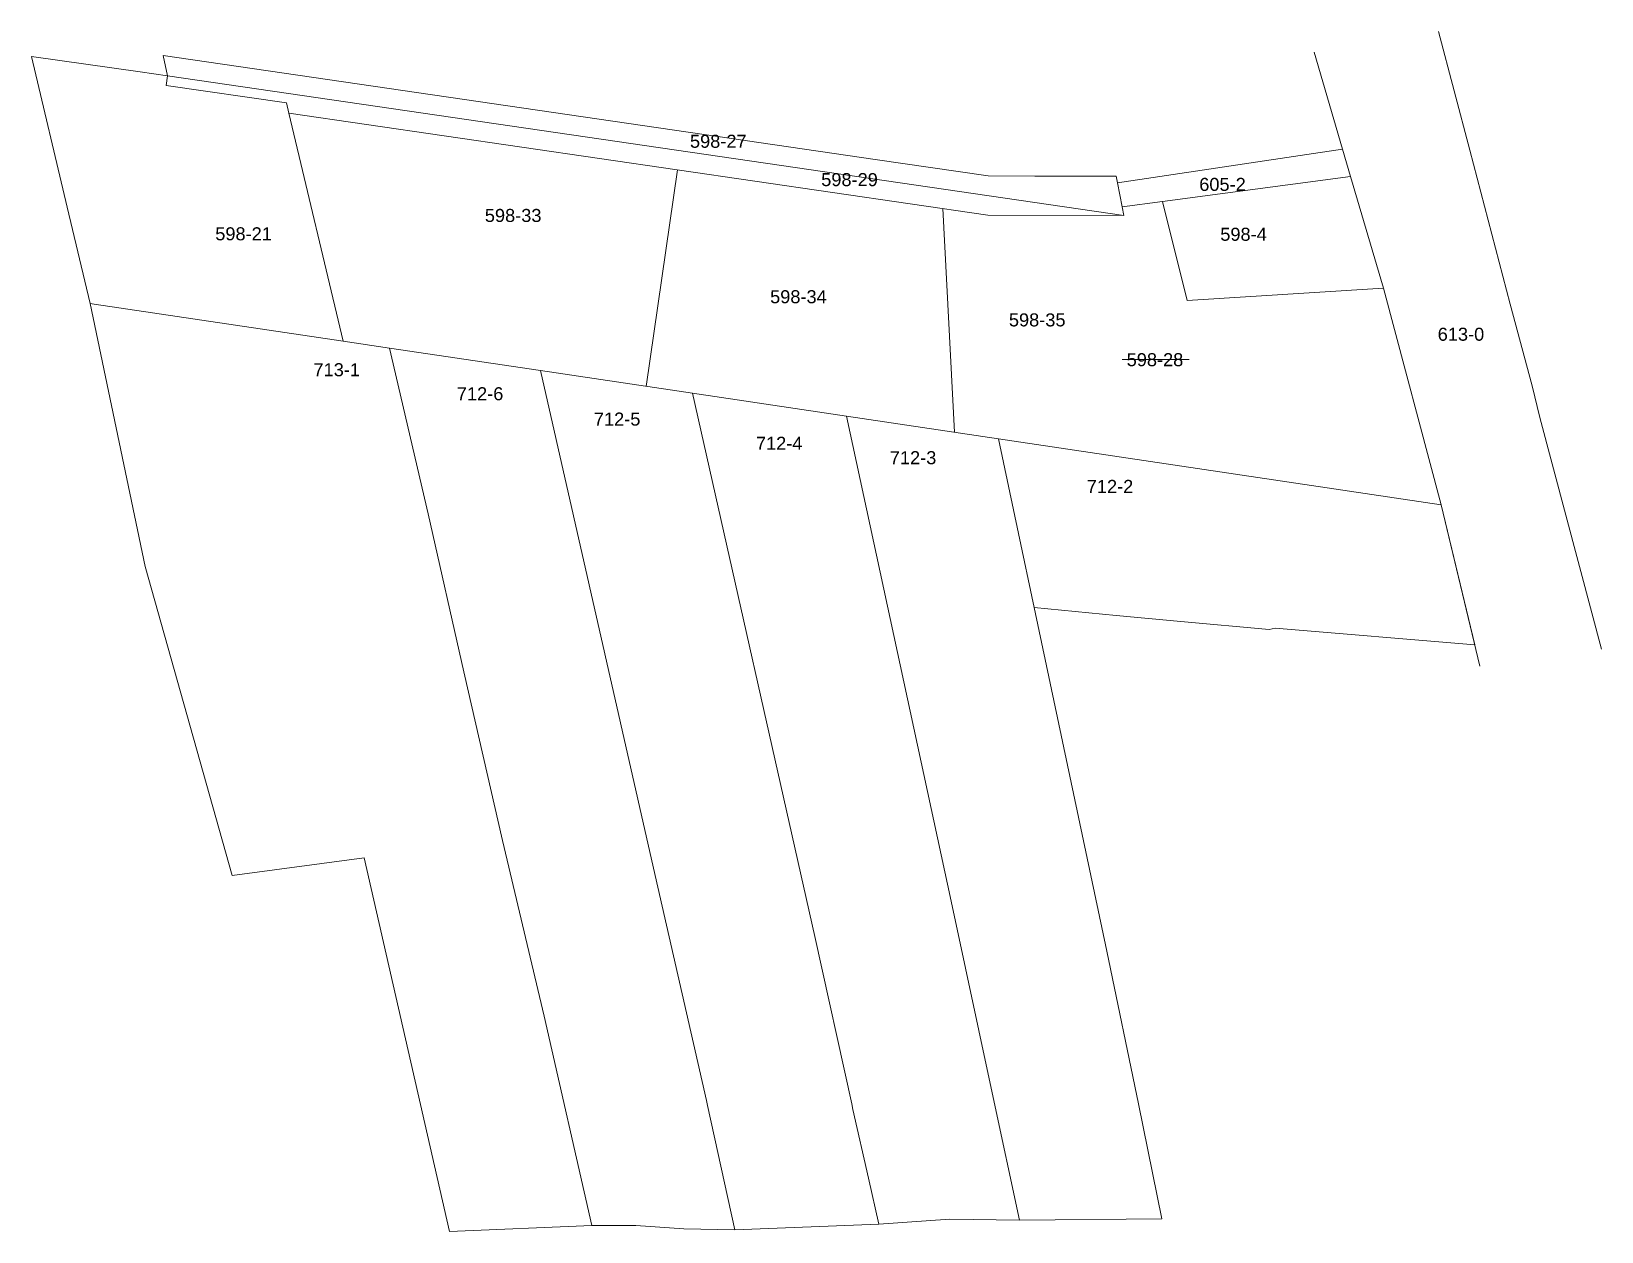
# Model space of a CAD drawing. Header units: metres. Extents: x 7515211 to 7515452, y 4692410 to 4692594.
import ezdxf
from ezdxf.enums import TextEntityAlignment as Align

# ---------------------------------------------------------------- set-up
doc = ezdxf.new("R2010")
doc.units = ezdxf.units.M
for name, color, linetype, lineweight in [('Nr-Baz', 250, 'Continuous', 0), ('Nr-Kojshi', 254, 'Continuous', 0), ('Nr-Ri', 1, 'Continuous', 0), ('Parc-Baz', 7, 'Continuous', 0), ('Parc-Kojshi', 254, 'Continuous', 0), ('ParcRePo', 1, 'Continuous', 0)]:
    doc.layers.add(name, color=color, linetype=linetype, lineweight=lineweight)
doc.styles.get("Standard").update_dxf_attribs({"font": 'arial.ttf'})

msp = doc.modelspace()

# ---------------------------------------------------------------- linework, layer by layer
at = {"layer": 'Parc-Baz'}
msp.add_lwpolyline([(7515418.49, 4692554.63), (7515427.35, 4692521.39), (7515359.36, 4692531.51), (7515336.04, 4692534.98), (7515312.36, 4692538.5), (7515289.01, 4692541.98), (7515265.83, 4692545.43), (7515258.71, 4692546.49), (7515250.37, 4692581.54), (7515357.73, 4692565.87), (7515378.62, 4692565.82), (7515378.36, 4692567.11), (7515384.55, 4692567.94), (7515388.34, 4692552.75)], close=True, dxfattribs=at)
at = {"layer": 'Parc-Kojshi'}
for p, q in [((7515336.04, 4692534.98), (7515359.36, 4692531.51)), ((7515352.07, 4692460.53), (7515336.04, 4692534.98)), ((7515359.36, 4692531.51), (7515362.41, 4692516.97)), ((7515362.41, 4692516.97), (7515364.82, 4692505.63)), ((7515364.82, 4692505.63), (7515375.99, 4692452.81)), ((7515358.53, 4692430.38), (7515352.07, 4692460.53)), ((7515375.99, 4692452.81), (7515380.85, 4692429.4)), ((7515362.59, 4692411.53), (7515358.53, 4692430.38)), ((7515380.85, 4692429.4), (7515384.45, 4692411.75)), ((7515384.45, 4692411.75), (7515362.59, 4692411.53))]:
    msp.add_line(p, q, dxfattribs=at)
at = {"layer": 'Parc-Kojshi', "flags": 128}
for points in [[(7515452, 4692499.2), (7515450.52, 4692504.81), (7515442.51, 4692534.79), (7515441.33, 4692539.63), (7515437.96, 4692552.18), (7515431.77, 4692575.84), (7515426.95, 4692594.07)], [(7515220.45, 4692552.18), (7515219.84, 4692552.27), (7515216.32, 4692567.07), (7515210.81, 4692590.21), (7515227.5, 4692587.87), (7515231.74, 4692587.27), (7515231.52, 4692585.79), (7515250, 4692583.09), (7515250.37, 4692581.54), (7515258.71, 4692546.49), (7515220.45, 4692552.18)], [(7515377.62, 4692570.84), (7515378.36, 4692567.11), (7515378.62, 4692565.82), (7515231.74, 4692587.27), (7515231.04, 4692590.36), (7515316.24, 4692577.92), (7515340.41, 4692574.4), (7515357.76, 4692571.87), (7515364.93, 4692571.85), (7515377.42, 4692571.83), (7515377.62, 4692570.84)], [(7515407.84, 4692590.86), (7515412.22, 4692575.97), (7515413.45, 4692571.8), (7515418.49, 4692554.63), (7515427.35, 4692521.39), (7515433.32, 4692496.6)], [(7515231.74, 4692587.27), (7515378.62, 4692565.82), (7515357.73, 4692565.87), (7515250.37, 4692581.54), (7515250, 4692583.09), (7515231.52, 4692585.79), (7515231.74, 4692587.27)], [(7515412.22, 4692575.97), (7515413.45, 4692571.8), (7515384.55, 4692567.94), (7515378.36, 4692567.11), (7515377.62, 4692570.84), (7515412.22, 4692575.97)], [(7515413.45, 4692571.8), (7515418.49, 4692554.63), (7515388.34, 4692552.75), (7515384.55, 4692567.94), (7515413.45, 4692571.8)], [(7515275.05, 4692409.77), (7515261.94, 4692467.17), (7515241.63, 4692464.46), (7515228.29, 4692511.88), (7515219.84, 4692552.27), (7515220.45, 4692552.18), (7515258.71, 4692546.49), (7515265.83, 4692545.43), (7515271.75, 4692520.01), (7515277.25, 4692495.71), (7515283.16, 4692469.81), (7515289.59, 4692442.86), (7515296.91, 4692410.68), (7515275.05, 4692409.77)], [(7515265.83, 4692545.43), (7515289.01, 4692541.98), (7515306.35, 4692465.57), (7515314.53, 4692429.91), (7515314.67, 4692429.15), (7515318.88, 4692410.02), (7515311.01, 4692410.17), (7515303.66, 4692410.68), (7515296.91, 4692410.68), (7515289.59, 4692442.86), (7515283.16, 4692469.81), (7515277.25, 4692495.71), (7515271.75, 4692520.01), (7515265.83, 4692545.43)], [(7515289.01, 4692541.98), (7515312.36, 4692538.5), (7515331.15, 4692455.09), (7515336.81, 4692429.39), (7515336.98, 4692428.51), (7515339.39, 4692417.97), (7515341, 4692410.93), (7515318.88, 4692410.02), (7515314.67, 4692429.15), (7515314.53, 4692429.91), (7515306.35, 4692465.57), (7515289.01, 4692541.98)], [(7515312.36, 4692538.5), (7515336.04, 4692534.98), (7515352.07, 4692460.53), (7515358.53, 4692430.38), (7515362.59, 4692411.53), (7515351.89, 4692411.68), (7515341, 4692410.93), (7515339.39, 4692417.97), (7515336.98, 4692428.51), (7515336.81, 4692429.39), (7515331.15, 4692455.09), (7515312.36, 4692538.5)], [(7515359.36, 4692531.51), (7515427.35, 4692521.39), (7515432.53, 4692499.85), (7515401.86, 4692502.44), (7515400.92, 4692502.22), (7515387.37, 4692503.47), (7515377.44, 4692504.4), (7515364.82, 4692505.63), (7515362.41, 4692516.97), (7515359.36, 4692531.51)]]:
    msp.add_lwpolyline(points, dxfattribs=at)
at = {"layer": 'ParcRePo', "flags": 128}
for points in [[(7515310.07, 4692572.82), (7515305.22, 4692539.54)], [(7515352.6, 4692532.52), (7515350.83, 4692566.87)], [(7515378.37, 4692543.69), (7515388.66, 4692543.69)]]:
    msp.add_lwpolyline(points, dxfattribs=at)

# ---------------------------------------------------------------- texts
at = {"layer": 'Nr-Baz', "insert": (7515379.05, 4692544.66), "char_height": 2, "attachment_point": 1}
msp.add_mtext_dynamic_manual_height_columns('598-28', width=8.7242, gutter_width=1, heights=[0], dxfattribs=at)
at = {"layer": 'Nr-Kojshi'}
msp.add_text('613-0', height=2, dxfattribs=at).set_placement((7515430.4, 4692547.57), align=Align.MIDDLE_CENTER)
at = {"layer": 'Nr-Kojshi', "char_height": 2, "attachment_point": 1}
for s, insert in [('598-27', (7515311.97, 4692578.2)), ('598-29', (7515332.13, 4692572.31)), ('605-2', (7515390.2, 4692571.58)), ('598-21', (7515239.05, 4692563.99)), ('598-4', (7515393.43, 4692563.92)), ('713-1', (7515254.14, 4692543.12)), ('712-6', (7515276.16, 4692539.43)), ('712-5', (7515297.21, 4692535.54)), ('712-4', (7515322.1, 4692531.82)), ('712-3', (7515342.67, 4692529.61)), ('712-2', (7515372.92, 4692525.2))]:
    msp.add_mtext_dynamic_manual_height_columns(s, width=8.7242, gutter_width=1, heights=[0], dxfattribs=dict(at, insert=insert))
at = {"layer": 'Nr-Ri', "char_height": 2, "attachment_point": 1}
for s, insert in [('598-33', (7515280.46, 4692566.81)), ('598-34', (7515324.28, 4692554.33)), ('598-35', (7515360.96, 4692550.77))]:
    msp.add_mtext_dynamic_manual_height_columns(s, width=8.7242, gutter_width=1, heights=[0], dxfattribs=dict(at, insert=insert))

doc.saveas('drawing.dxf')
